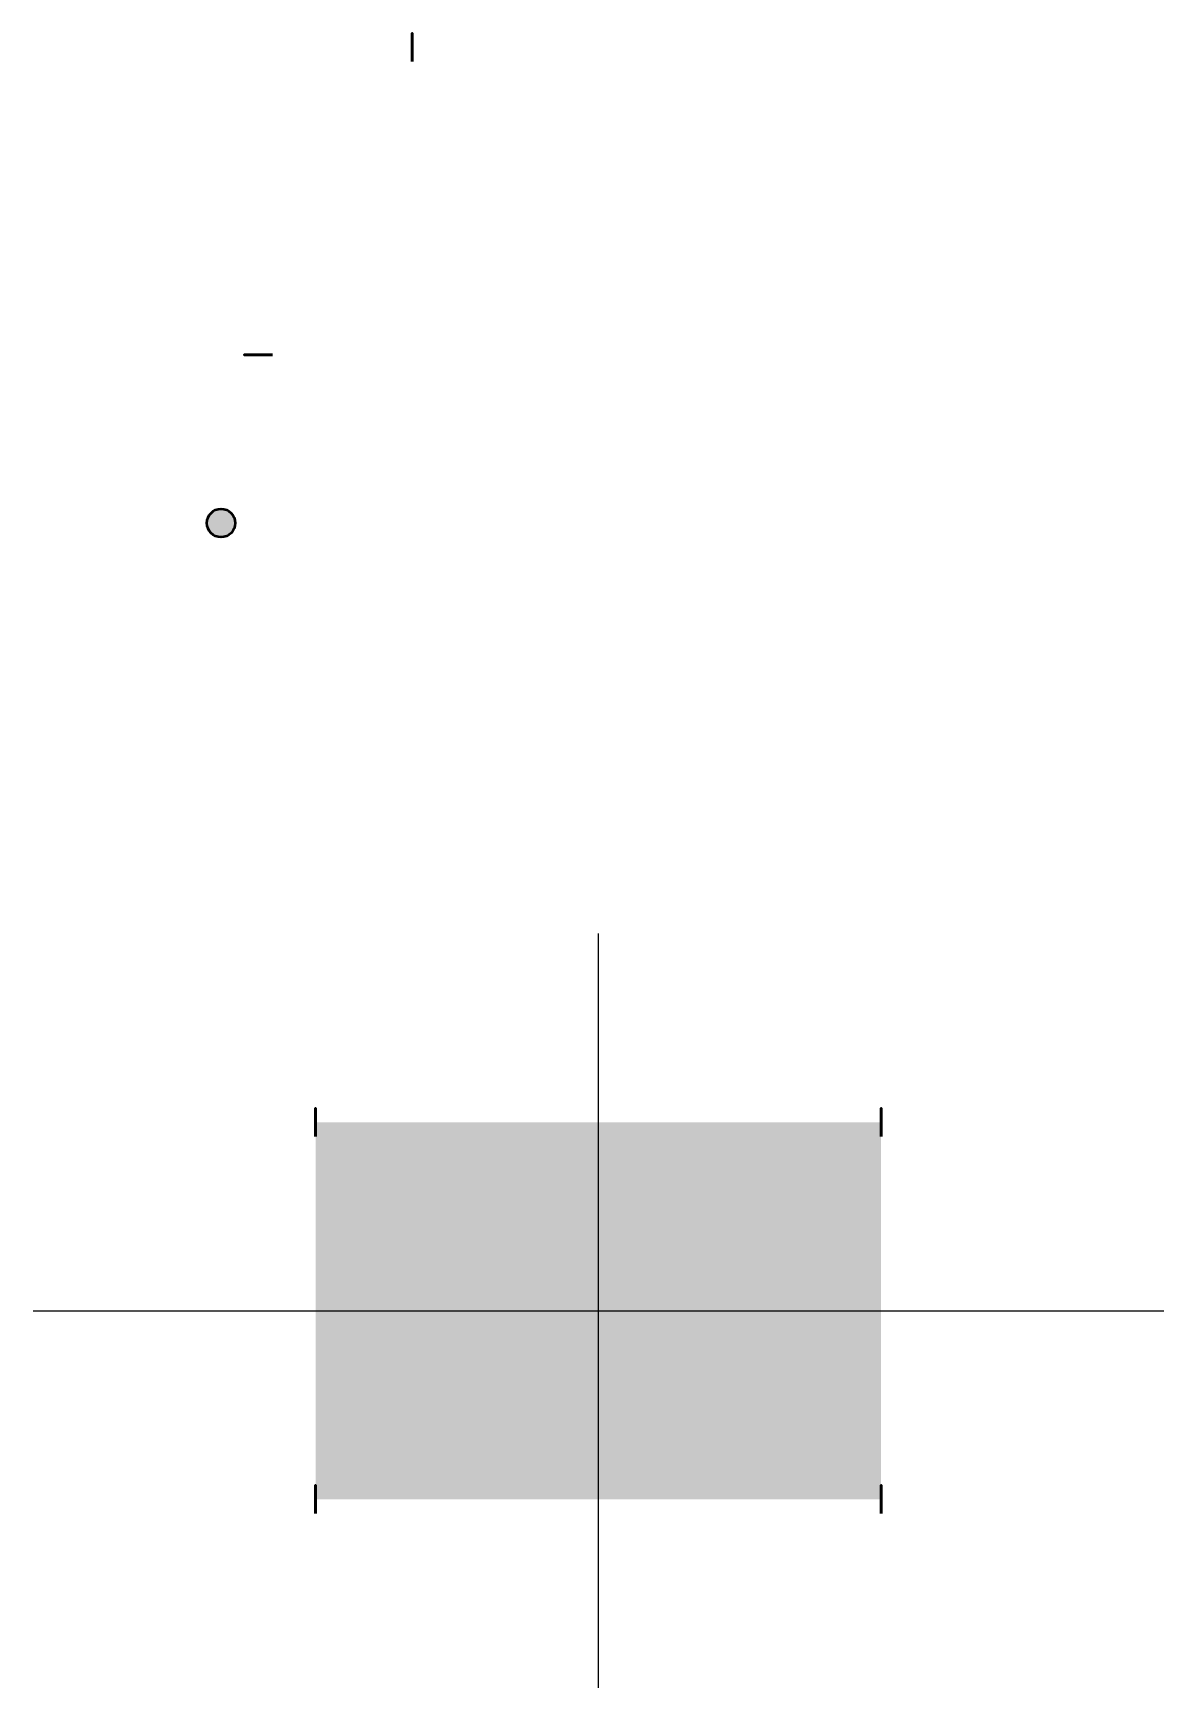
# Model space of a CAD drawing. Header units: millimetres. Extents: x -488.3 to -450.2, y 115.5 to 173.2.
# Drawn here: x -478.116 to -475.116, y 143.423 to 147.811 of the extents above; entities that cross this region are included whole.
import ezdxf

# ---------------------------------------------------------------- set-up
doc = ezdxf.new("R2010")
doc.units = ezdxf.units.MM
doc.linetypes.add('DASHED', pattern=[19.05, 12.7, -6.35])
doc.linetypes.add('HIDDEN', pattern=[9.525, 6.35, -3.175])
for name, color, linetype, lineweight in [('CONTORNO', 4, 'Continuous', 35), ('HIDDED', 6, 'HIDDEN', 18), ('TEXTO', 7, 'Continuous', 15)]:
    doc.layers.add(name, color=color, linetype=linetype, lineweight=lineweight)
doc.styles.get("Standard").update_dxf_attribs({"font": 'arial.ttf'})

msp = doc.modelspace()

# ---------------------------------------------------------------- hatches: boundary and pattern name
at = {"layer": 'CONTORNO', "true_color": 0x000000, "transparency": 33554687, "extrusion": (-1, 0, 0)}
h = msp.add_hatch(color=18, dxfattribs=at)
h.dxf.hatch_style = 1
h.paths.add_polyline_path([(-147.8108, -0.5169, 1), (-147.7358, -0.5169, 1)])
at = {"layer": 'CONTORNO', "true_color": 0x000000, "transparency": 33554687, "extrusion": (0, -1, 0)}
h = msp.add_hatch(color=18, dxfattribs=at)
h.dxf.hatch_style = 1
h.paths.add_polyline_path([(-477.5566, -0.1819, 1), (-477.4816, -0.1819, 1)])
at = {"layer": 'CONTORNO', "true_color": 0x000000, "transparency": 33554687}
h = msp.add_hatch(color=18, dxfattribs=at)
h.dxf.hatch_style = 1
h.paths.add_polyline_path([(-477.6178, 146.4743, 1), (-477.6178, 146.5493, 1)])
at = {"layer": 'CONTORNO', "true_color": 0xf8d731, "transparency": 33554559, "extrusion": (-1, 0, 0)}
h = msp.add_hatch(color=40, dxfattribs=at)
h.dxf.hatch_style = 1
h.paths.add_polyline_path([(-144.3629, 0), (-143.923, 0), (-143.923, 0.75), (-144.3629, 0.75)])
h.paths.add_polyline_path([(-144.923, 0), (-144.3629, 0), (-144.3629, 0.75), (-144.923, 0.75)])
at = {"layer": 'CONTORNO', "true_color": 0xf8d731, "transparency": 33554559}
h = msp.add_hatch(color=40, dxfattribs=at)
h.dxf.hatch_style = 1
h.paths.add_polyline_path([(-475.8669, 143.923), (-475.8669, 144.923), (-477.3669, 144.923), (-477.3669, 143.923)])
at = {"layer": 'CONTORNO', "true_color": 0xf8d731, "transparency": 33554559, "extrusion": (0, -1, 0)}
h = msp.add_hatch(color=40, dxfattribs=at)
h.dxf.hatch_style = 1
h.paths.add_polyline_path([(-475.8669, 0), (-475.8669, 0.75), (-477.3669, 0.75), (-477.3669, 0)])
at = {"layer": 'TEXTO', "true_color": 0x000000, "transparency": 33554687, "extrusion": (0, -1, 0)}
h = msp.add_hatch(color=18, dxfattribs=at)
h.dxf.hatch_style = 1
h.set_gradient(color2=(248, 215, 49), name='INVSPHERICAL')
h.paths.add_polyline_path([(-476.6544, 0.375, 1), (-476.5794, 0.375, 1)])
at = {"layer": 'TEXTO', "true_color": 0x000000, "transparency": 33554687, "extrusion": (-1, 0, 0)}
h = msp.add_hatch(color=18, dxfattribs=at)
h.dxf.hatch_style = 1
h.set_gradient(color2=(248, 215, 49), name='INVSPHERICAL')
h.paths.add_polyline_path([(-144.4605, 0.375, 1), (-144.3855, 0.375, 1)])
at = {"layer": 'TEXTO', "true_color": 0x000000, "transparency": 33554687}
h = msp.add_hatch(color=18, dxfattribs=at)
h.dxf.hatch_style = 1
h.set_gradient(color2=(248, 215, 49), name='INVSPHERICAL')
h.paths.add_polyline_path([(-476.6169, 144.3855, 1), (-476.6169, 144.4605, 1)])
h = msp.add_hatch(color=18, dxfattribs=at)
h.dxf.hatch_style = 1
h.set_gradient(color2=(248, 215, 49), name='INVSPHERICAL')
h.paths.add_polyline_path([(-476.6169, 144.3855, 1), (-476.6169, 144.4605, 1)])
at = {"layer": 'TEXTO', "true_color": 0x000000, "transparency": 33554687, "extrusion": (-1, 0, 0)}
h = msp.add_hatch(color=18, dxfattribs=at)
h.dxf.hatch_style = 1
h.set_gradient(color2=(248, 215, 49), name='INVSPHERICAL')
h.paths.add_polyline_path([(-144.4605, 0.375, 1), (-144.3855, 0.375, 1)])
at = {"layer": 'TEXTO', "true_color": 0x000000, "transparency": 33554687, "extrusion": (0, -1, 0)}
h = msp.add_hatch(color=18, dxfattribs=at)
h.dxf.hatch_style = 1
h.set_gradient(color2=(248, 215, 49), name='INVSPHERICAL')
h.paths.add_polyline_path([(-476.6544, 0.375, 1), (-476.5794, 0.375, 1)])

# ---------------------------------------------------------------- linework, layer by layer
at = {"layer": 'CONTORNO', "extrusion": (-1, 0, 0)}
for centre in [(-147.7733, -0.5169, 477.111), (-144.923, 0, 477.3669), (-144.923, 0.75, 477.3669), (-144.923, 0, 475.8669), (-144.923, 0.75, 475.8669), (-143.923, 0, 477.3669), (-143.923, 0.75, 477.3669), (-143.923, 0, 475.8669), (-143.923, 0.75, 475.8669)]:
    msp.add_circle(centre, 0.0375, dxfattribs=at)
at = {"layer": 'CONTORNO', "extrusion": (0, -1, 0)}
msp.add_circle((-477.5191, -0.1819, -146.9576), 0.0375, dxfattribs=at)
at = {"layer": 'CONTORNO'}
msp.add_circle((-477.6178, 146.5118), 0.0375, dxfattribs=at)
at = {"layer": 'HIDDED', "linetype": 'DASHED', "extrusion": (1, 0, 0)}
msp.add_line((-476.6169, 145.423, 0.375), (-476.6169, 143.423, 0.375), dxfattribs=at)
at = {"layer": 'HIDDED', "linetype": 'DASHED', "extrusion": (0, 0, -1), "elevation": -0.375}
msp.add_lwpolyline([(478.1164, 144.423), (475.1164, 144.423)], dxfattribs=at)
at = {"layer": 'HIDDED', "linetype": 'DASHED', "extrusion": (1, 0, 0), "elevation": -476.6168}
msp.add_lwpolyline([(144.423, 1.125), (144.423, -0.375)], dxfattribs=at)

# ---------------------------------------------------------------- texts
at = {"layer": 'TEXTO', "extrusion": (0, -1, 0), "char_height": 0.1, "attachment_point": 1, "text_direction": (1, 0, 0)}
for s, insert in [('w', (-476.6169, 144.923, 0.3279)), ('e', (-476.6169, 143.923, 0.3279))]:
    msp.add_mtext_dynamic_manual_height_columns(s, width=0.150903, gutter_width=1, heights=[0], dxfattribs=dict(at, insert=insert))
at = {"layer": 'TEXTO', "extrusion": (-1, 0, 0), "char_height": 0.1, "attachment_point": 1, "text_direction": (0, -1, 0)}
for s, insert in [('4', (-477.6292, 144.7884, 1.0809)), ('1', (-477.6292, 144.7884, 0.3309)), ('2', (-476.1416, 144.7763, 0.3309)), ('3', (-476.1351, 144.7884, 1.0809)), ('s', (-477.3669, 144.423, 0.3309)), ('n', (-475.8669, 144.423, 0.3309)), ('t', (-476.6169, 144.3837, 0.931)), ('b', (-476.6169, 144.3837, -0.0221)), ('5', (-477.6292, 143.5928, 0.3309)), ('8', (-477.6292, 143.5928, 1.0809)), ('6', (-476.1292, 143.5928, 0.3309)), ('7', (-476.1292, 143.5928, 1.0809))]:
    msp.add_mtext_dynamic_manual_height_columns(s, width=0.255759, gutter_width=1, heights=[0], dxfattribs=dict(at, insert=insert))

doc.saveas('drawing.dxf')
